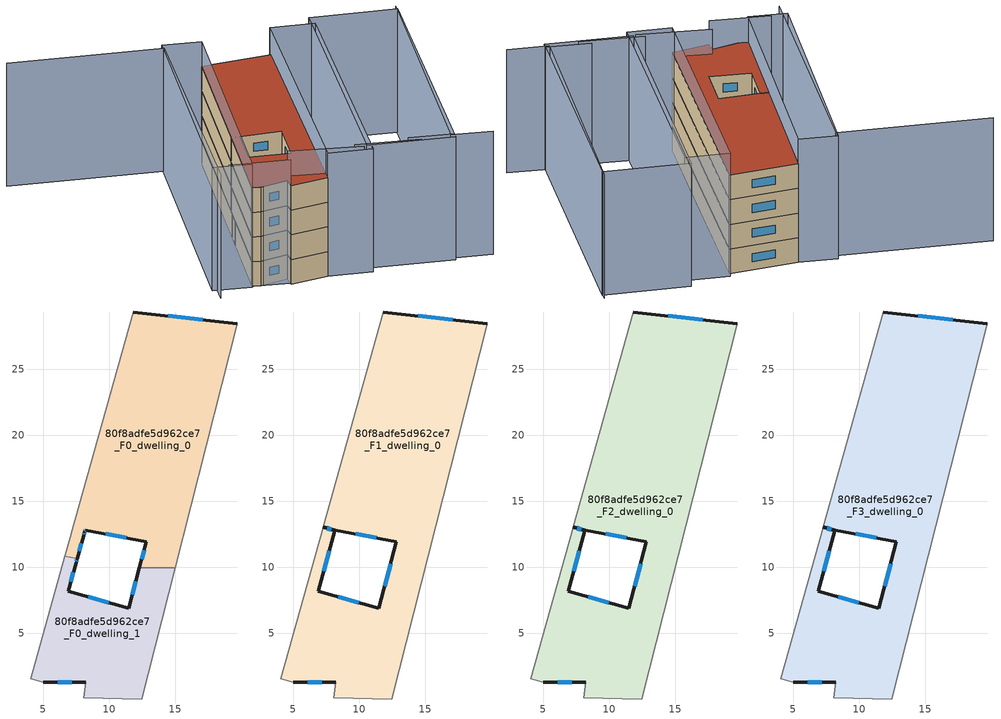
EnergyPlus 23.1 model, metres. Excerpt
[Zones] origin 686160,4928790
80f8adfe5d962ce7_F0_dwelling_0
 floor ground (EU_floor_Construction): 19.71,28.44 14.99,9.96 12.29,9.96 12.82,11.94 8.18,12.83 8.14,12.68 8.07,12.42 8.06,12.39 7.57,10.66 7.47,10.67 6.64,10.83 6.67,10.95 7.12,12.53 7.13,12.57 11.83,29.33 11.83,29.34 z0
 wall outside (EU_wall_Construction): 19.71,28.44 11.83,29.34 / 7.57,10.66 8.06,12.39 8.07,12.42 8.14,12.68 8.18,12.83 12.82,11.94 12.29,9.96 z0:3
 wall adiabatic (EU_wall_Construction): 11.83,29.34 11.83,29.33 7.13,12.57 7.12,12.53 6.67,10.95 6.64,10.83 / 14.99,9.96 19.71,28.44 z0:3
 wall to 80f8adfe5d962ce7_F0_dwelling_1 (EU_wall_Construction): 12.29,9.96 14.99,9.96 / 6.64,10.83 7.47,10.67 7.57,10.65 z0:3
 window (EU_Window_Construction): 17.08,28.74 14.46,29.04 / 12.64,11.28 12.47,10.62 / 9.73,12.53 11.27,12.24 / 8.15,12.73 8.17,12.78 / 8.09,12.51 8.12,12.6 / 7.73,11.23 7.9,11.82 z1:2
 roof outside (EU_roof_Construction): 8.16,12.77 8.18,12.83 8.18,12.82 7.27,13.07 7.13,12.57 7.12,12.55 7.26,13.03 z3
80f8adfe5d962ce7_F0_dwelling_1
 floor ground (EU_floor_Construction): 14.99,9.96 12.46,0.03 8.07,0.13 8.22,1.32 5.02,1.28 4.04,1.55 6.64,10.83 7.47,10.67 7.57,10.65 7.49,10.36 6.89,8.19 11.48,6.91 12.29,9.96 z0
 wall outside (EU_wall_Construction): 12.29,9.96 11.48,6.91 6.89,8.19 7.49,10.36 7.57,10.65 / 5.02,1.28 8.22,1.32 z0:3
 wall adiabatic (EU_wall_Construction): 8.22,1.32 8.07,0.13 12.46,0.03 14.99,9.96 / 6.64,10.83 4.04,1.55 5.02,1.28 z0:3
 window (EU_Window_Construction): 7.52,10.45 7.54,10.55 / 7.09,8.91 7.29,9.64 / 9.95,7.34 8.42,7.76 / 12.02,8.94 11.75,7.93 / 6.09,1.29 7.15,1.3 z1:2
80f8adfe5d962ce7_F1_dwelling_0
 floor to 80f8adfe5d962ce7_F0_dwelling_0 (EU_floor_Construction): 19.71,28.44 14.99,9.96 12.29,9.96 12.82,11.94 8.18,12.83 8.18,12.82 7.27,13.07 11.83,29.34 z3; 8.16,12.77 8.12,12.61 8.07,12.42 8.06,12.39 7.57,10.65 7.47,10.67 6.64,10.83 6.67,10.92 6.67,10.95 7.12,12.53 7.12,12.55 7.26,13.03 z3
 floor to 80f8adfe5d962ce7_F0_dwelling_1 (EU_floor_Construction): 14.99,9.96 12.46,0.03 8.07,0.13 8.22,1.32 5.02,1.28 4.04,1.55 6.64,10.83 7.47,10.67 7.57,10.65 7.49,10.36 6.89,8.19 11.48,6.91 12.29,9.96 z3
 wall outside (EU_wall_Construction): 5.02,1.28 8.22,1.32 / 8.18,12.82 8.18,12.83 12.82,11.94 11.48,6.91 6.89,8.19 8.16,12.77 7.26,13.03 / 8.18,12.82 7.27,13.07 / 19.71,28.44 11.83,29.34 z3:6
 wall adiabatic (EU_wall_Construction): 7.26,13.03 4.04,1.55 5.02,1.28 / 11.83,29.34 7.27,13.07 / 8.22,1.32 8.07,0.13 12.46,0.03 19.71,28.44 z3:6
 window (EU_Window_Construction): 6.09,1.29 7.15,1.3 / 7.86,12.86 7.56,12.94 / 7.31,9.72 7.74,11.25 / 9.95,7.34 8.42,7.76 / 12.37,10.26 11.93,8.59 / 9.73,12.53 11.27,12.24 / 7.87,12.9 7.57,12.99 / 17.08,28.74 14.46,29.04 z4:5
80f8adfe5d962ce7_F2_dwelling_0
 floor to 80f8adfe5d962ce7_F1_dwelling_0 (EU_floor_Construction): 19.71,28.44 12.46,0.03 8.07,0.13 8.22,1.32 5.02,1.28 4.04,1.55 7.26,13.03 8.16,12.77 6.89,8.19 11.48,6.91 12.82,11.94 8.18,12.83 8.18,12.82 7.27,13.07 11.83,29.34 z6
 wall outside (EU_wall_Construction): 5.02,1.28 8.22,1.32 / 8.18,12.82 8.18,12.83 12.82,11.94 11.48,6.91 6.89,8.19 8.16,12.77 7.26,13.03 / 8.18,12.82 7.27,13.07 / 19.71,28.44 11.83,29.34 z6:9
 wall adiabatic (EU_wall_Construction): 7.26,13.03 4.04,1.55 5.02,1.28 / 11.83,29.34 7.27,13.07 / 8.22,1.32 8.07,0.13 12.46,0.03 19.71,28.44 z6:9
 window (EU_Window_Construction): 6.09,1.29 7.15,1.3 / 7.86,12.86 7.56,12.94 / 7.31,9.72 7.74,11.25 / 9.95,7.34 8.42,7.76 / 12.37,10.26 11.93,8.59 / 9.73,12.53 11.27,12.24 / 7.87,12.9 7.57,12.99 / 17.08,28.74 14.46,29.04 z7:8
80f8adfe5d962ce7_F3_dwelling_0
 floor to 80f8adfe5d962ce7_F2_dwelling_0 (EU_floor_Construction): 19.71,28.44 12.46,0.03 8.07,0.13 8.22,1.32 5.02,1.28 4.04,1.55 7.26,13.03 8.16,12.77 6.89,8.19 11.48,6.91 12.82,11.94 8.18,12.83 8.18,12.82 7.27,13.07 11.83,29.34 z9
 wall outside (EU_wall_Construction): 5.02,1.28 8.22,1.32 / 8.18,12.82 8.18,12.83 12.82,11.94 11.48,6.91 6.89,8.19 8.16,12.77 7.26,13.03 / 8.18,12.82 7.27,13.07 / 19.71,28.44 11.83,29.34 z9:12
 wall adiabatic (EU_wall_Construction): 7.26,13.03 4.04,1.55 5.02,1.28 / 11.83,29.34 7.27,13.07 / 8.22,1.32 8.07,0.13 12.46,0.03 19.71,28.44 z9:12
 window (EU_Window_Construction): 6.09,1.29 7.15,1.3 / 7.86,12.86 7.56,12.94 / 7.31,9.72 7.74,11.25 / 9.95,7.34 8.42,7.76 / 12.37,10.26 11.93,8.59 / 9.73,12.53 11.27,12.24 / 7.87,12.9 7.57,12.99 / 17.08,28.74 14.46,29.04 z10:11
 roof outside (EU_roof_Construction): 12.46,0.03 19.71,28.44 11.83,29.34 7.27,13.07 8.18,12.82 8.18,12.83 12.82,11.94 11.48,6.91 6.89,8.19 8.16,12.77 7.26,13.03 4.04,1.55 5.02,1.28 8.22,1.32 8.07,0.13 z12
shading: 21.86,-0.58 26.72,-2.04 / 15.9,0.49 22.92,-1.57 / 8.77,2.3 16.68,-0.24 / 1.61,2.26 8.15,0.38 / 30.74,-3.3 26.2,-2.06 / 26.2,-2.06 34.29,27.48 / -9.27,34.23 7.53,29.82 / 7.53,29.82 -0.14,0.63 / 17.02,-0.22 24.63,29.24 / 24.63,29.24 34.16,26.77 / 34.16,26.77 26.55,-2.68 / 26.55,-2.68 17.02,-0.22 / 12.46,0.03 19.86,29.04 / 19.86,29.04 24.73,27.8 / 24.73,27.8 17.33,-1.21 / 17.33,-1.21 12.46,0.03 / 11.83,29.34 4,1.4 / 4,1.4 -0.24,2.59 / -0.24,2.59 7.59,30.53 / 7.59,30.53 11.83,29.34 z0:15
[Building]
EU S2 Campaign: North Axis=0; Terrain=City; Solar Distribution=FullExterior
[Site:Location]
Bologna: Latitude=44.5; Longitude=11.25; Time Zone=1; Elevation=37
[SizingPeriod:WeatherFileDays]
AnnualSizingPeriod: Begin Month=1; Begin Day of Month=1; End Month=12; End Day of Month=31; Day of Week for Start Day=Monday; Use Weather File Daylight Saving Period=No; Use Weather File Rain and Snow Indicators=No
[MATERIAL]
EU_InternalMass_Material: Roughness=MediumRough; Thickness=0.1; Conductivity=1; Density=1800; Specific Heat=900; Thermal Absorptance=0.9; Solar Absorptance=0.7; Visible Absorptance=0.7
[MATERIAL:NOMASS] Roughness=MediumRough; Thermal Absorptance=0.9; Solar Absorptance=0.7; Visible Absorptance=0.7
Name | Thermal Resistance
EU_wall_NoMass | 0.937881
EU_roof_NoMass | 0.548572
EU_floor_NoMass | 0.71348
[WINDOWMATERIAL:SIMPLEGLAZINGSYSTEM]
EU_Window_SimpleGlazing: UFactor=4.25633; Solar Heat Gain Coefficient=0.85; Visible Transmittance=0.85
[CONSTRUCTION]
EU_wall_Construction: EU_wall_NoMass
EU_roof_Construction: EU_roof_NoMass
EU_floor_Construction: EU_floor_NoMass
EU_InternalMass_Construction: EU_InternalMass_Material
EU_Window_Construction: EU_Window_SimpleGlazing
[ZONE] Type=1; Multiplier=1; Ceiling Height=autocalculate; Floor Area=autocalculate; Part of Total Floor Area=Yes
Name | Volume
80f8adfe5d962ce7_F0_dwelling_0 | 436.806
80f8adfe5d962ce7_F1_dwelling_0 | 645.566
80f8adfe5d962ce7_F2_dwelling_0; 80f8adfe5d962ce7_F3_dwelling_0 | 645.586
80f8adfe5d962ce7_F0_dwelling_1 | 208.921
[INTERNALMASS] Construction=EU_InternalMass_Construction
Name | Zone or ZoneList | Surface Area
80f8adfe5d962ce7_F0_dwelling_0_EU_InternalMass | 80f8adfe5d962ce7_F0_dwelling_0 | 145.603
80f8adfe5d962ce7_F0_dwelling_1_EU_InternalMass | 80f8adfe5d962ce7_F0_dwelling_1 | 69.6407
80f8adfe5d962ce7_F1_dwelling_0_EU_InternalMass | 80f8adfe5d962ce7_F1_dwelling_0 | 215.195
80f8adfe5d962ce7_F2_dwelling_0_EU_InternalMass | 80f8adfe5d962ce7_F2_dwelling_0 | 215.195
80f8adfe5d962ce7_F3_dwelling_0_EU_InternalMass | 80f8adfe5d962ce7_F3_dwelling_0 | 215.195
[OTHEREQUIPMENT] Fuel Type=Electricity; Design Level Calculation Method=Watts/Area; Power per Zone Floor Area=1; Fraction Latent=0; Fraction Radiant=0; Fraction Lost=0; Carbon Dioxide Generation Rate=0; EndUse Subcategory=EU_Step8_InternalGains
Name | Zone or ZoneList or Space or SpaceList | Schedule
EU_Step8_InternalGain_80f8adfe5d962ce7_F0_dwelling_0_f000 | 80f8adfe5d962ce7_F0_dwelling_0 | EU_Step8_GainSchedule_80f8adfe5d962ce7_F0_dwelling_0_f000
EU_Step8_InternalGain_80f8adfe5d962ce7_F0_dwelling_1_f000 | 80f8adfe5d962ce7_F0_dwelling_1 | EU_Step8_GainSchedule_80f8adfe5d962ce7_F0_dwelling_1_f000
EU_Step8_InternalGain_80f8adfe5d962ce7_F1_dwelling_0_f000 | 80f8adfe5d962ce7_F1_dwelling_0 | EU_Step8_GainSchedule_80f8adfe5d962ce7_F1_dwelling_0_f000
EU_Step8_InternalGain_80f8adfe5d962ce7_F2_dwelling_0_f000 | 80f8adfe5d962ce7_F2_dwelling_0 | EU_Step8_GainSchedule_80f8adfe5d962ce7_F2_dwelling_0_f000
EU_Step8_InternalGain_80f8adfe5d962ce7_F3_dwelling_0_f000 | 80f8adfe5d962ce7_F3_dwelling_0 | EU_Step8_GainSchedule_80f8adfe5d962ce7_F3_dwelling_0_f000
[ZONEVENTILATION:DESIGNFLOWRATE] Schedule=EU_AlwaysOn; Design Flow Rate Calculation Method=AirChanges/Hour; Air Changes per Hour=0.687892; Ventilation Type=Natural; Fan Pressure Rise=0; Fan Total Efficiency=1; Constant Term Coefficient=1; Temperature Term Coefficient=0; Velocity Term Coefficient=0; Velocity Squared Term Coefficient=0; Minimum Indoor Temperature=-100; Maximum Indoor Temperature=100; Delta Temperature=-100; Minimum Outdoor Temperature=-100; Maximum Outdoor Temperature=100; Maximum Wind Speed=40
Name | Zone or ZoneList or Space or SpaceList
EU_ConstantAir_80f8adfe5d962ce7_F0_dwelling_0 | 80f8adfe5d962ce7_F0_dwelling_0
EU_ConstantAir_80f8adfe5d962ce7_F0_dwelling_1 | 80f8adfe5d962ce7_F0_dwelling_1
EU_ConstantAir_80f8adfe5d962ce7_F1_dwelling_0 | 80f8adfe5d962ce7_F1_dwelling_0
EU_ConstantAir_80f8adfe5d962ce7_F2_dwelling_0 | 80f8adfe5d962ce7_F2_dwelling_0
EU_ConstantAir_80f8adfe5d962ce7_F3_dwelling_0 | 80f8adfe5d962ce7_F3_dwelling_0
[HVACTEMPLATE:THERMOSTAT] Constant Heating Setpoint=20; Constant Cooling Setpoint=50
EU_HeatOnly_80f8adfe5d962ce7_F0_dwelling_0; EU_HeatOnly_80f8adfe5d962ce7_F0_dwelling_1; EU_HeatOnly_80f8adfe5d962ce7_F1_dwelling_0; EU_HeatOnly_80f8adfe5d962ce7_F2_dwelling_0; EU_HeatOnly_80f8adfe5d962ce7_F3_dwelling_0
[HVACTEMPLATE:ZONE:IDEALLOADSAIRSYSTEM] System Availability Schedule=EU_AlwaysOn; Maximum Heating Supply Air Temperature=50; Minimum Cooling Supply Air Temperature=13; Maximum Heating Supply Air Humidity Ratio=0.0156; Minimum Cooling Supply Air Humidity Ratio=0.0077; Heating Limit=NoLimit; Cooling Limit=NoLimit; Heating Availability Schedule=EU_AlwaysOn; Cooling Availability Schedule=EU_CoolingOff; Dehumidification Control Type=ConstantSensibleHeatRatio; Cooling Sensible Heat Ratio=0.7; Dehumidification Setpoint=60; Humidification Control Type=None; Humidification Setpoint=30; Outdoor Air Method=None; Outdoor Air Flow Rate per Person=0.00944; Outdoor Air Flow Rate per Zone Floor Area=0; Outdoor Air Flow Rate per Zone=0; Demand Controlled Ventilation Type=None; Outdoor Air Economizer Type=NoEconomizer; Heat Recovery Type=None; Sensible Heat Recovery Effectiveness=0.7; Latent Heat Recovery Effectiveness=0.65
Name | Template Thermostat
80f8adfe5d962ce7_F0_dwelling_0 | EU_HeatOnly_80f8adfe5d962ce7_F0_dwelling_0
80f8adfe5d962ce7_F0_dwelling_1 | EU_HeatOnly_80f8adfe5d962ce7_F0_dwelling_1
80f8adfe5d962ce7_F1_dwelling_0 | EU_HeatOnly_80f8adfe5d962ce7_F1_dwelling_0
80f8adfe5d962ce7_F2_dwelling_0 | EU_HeatOnly_80f8adfe5d962ce7_F2_dwelling_0
80f8adfe5d962ce7_F3_dwelling_0 | EU_HeatOnly_80f8adfe5d962ce7_F3_dwelling_0
[SIZING:ZONE] Zone Cooling Design Supply Air Temperature Input Method=SupplyAirTemperature; Zone Cooling Design Supply Air Temperature=13; Zone Heating Design Supply Air Temperature Input Method=SupplyAirTemperature; Zone Heating Design Supply Air Temperature=50; Zone Cooling Design Supply Air Humidity Ratio=0.008; Zone Heating Design Supply Air Humidity Ratio=0.008; Cooling Design Air Flow Method=DesignDay; Cooling Design Air Flow Rate=0; Cooling Minimum Air Flow per Zone Floor Area=0.000762; Cooling Minimum Air Flow=0; Cooling Minimum Air Flow Fraction=0.2; Heating Design Air Flow Method=DesignDay; Heating Design Air Flow Rate=0; Heating Maximum Air Flow per Zone Floor Area=0.002032; Heating Maximum Air Flow=0.141576; Heating Maximum Air Flow Fraction=0.3; Account for Dedicated Outdoor Air System=No; Dedicated Outdoor Air System Control Strategy=NeutralSupplyAir; Dedicated Outdoor Air Low Setpoint Temperature for Design=autosize; Dedicated Outdoor Air High Setpoint Temperature for Design=autosize; Zone Load Sizing Method=Sensible Load Only No Latent Load; Zone Latent Cooling Design Supply Air Humidity Ratio Input Method=HumidityRatioDifference; Zone Cooling Design Supply Air Humidity Ratio Difference=0.005; Zone Latent Heating Design Supply Air Humidity Ratio Input Method=HumidityRatioDifference; Zone Humidification Design Supply Air Humidity Ratio Difference=0.005
80f8adfe5d962ce7_F0_dwelling_0; 80f8adfe5d962ce7_F0_dwelling_1; 80f8adfe5d962ce7_F1_dwelling_0; 80f8adfe5d962ce7_F2_dwelling_0; 80f8adfe5d962ce7_F3_dwelling_0
[SCHEDULE:CONSTANT]
Name | Hourly Value
EU_AlwaysOn | 1
EU_CoolingOff | 0
[SCHEDULE:FILE] Column Number=1; Rows to Skip at Top=0; Number of Hours of Data=8760; Column Separator=Comma; Interpolate to Timestep=No; Minutes per Item=60; Adjust Schedule for Daylight Savings=Yes
Name | File
EU_Step8_GainSchedule_80f8adfe5d962ce7_F0_dwelling_0_f000 | ../../schedules/80f8adfe5d962ce7/80f8adfe5d962ce7_F0_dwelling_0_f000_gain.csv
EU_Step8_GainSchedule_80f8adfe5d962ce7_F0_dwelling_1_f000 | ../../schedules/80f8adfe5d962ce7/80f8adfe5d962ce7_F0_dwelling_1_f000_gain.csv
EU_Step8_GainSchedule_80f8adfe5d962ce7_F1_dwelling_0_f000 | ../../schedules/80f8adfe5d962ce7/80f8adfe5d962ce7_F1_dwelling_0_f000_gain.csv
EU_Step8_GainSchedule_80f8adfe5d962ce7_F2_dwelling_0_f000 | ../../schedules/80f8adfe5d962ce7/80f8adfe5d962ce7_F2_dwelling_0_f000_gain.csv
EU_Step8_GainSchedule_80f8adfe5d962ce7_F3_dwelling_0_f000 | ../../schedules/80f8adfe5d962ce7/80f8adfe5d962ce7_F3_dwelling_0_f000_gain.csv
